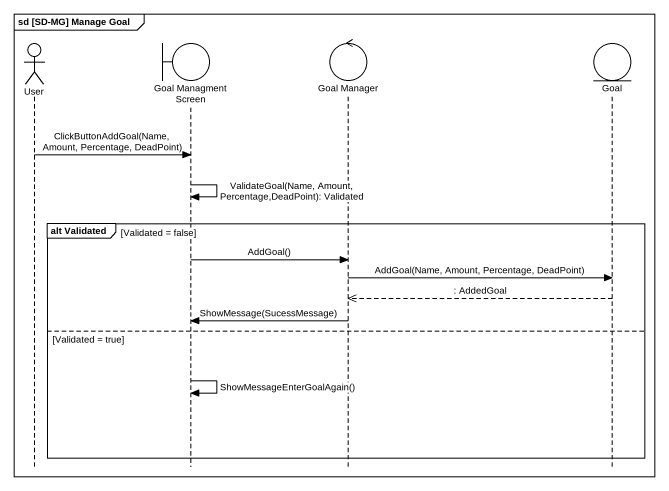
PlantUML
@startuml
mainframe sd [SD-MG] Manage Goal
hide footbox
actor User
boundary "Goal Managment Screen" as Goal_Managment_Screen
control "Goal Manager" as Goal_Manager
entity Goal

User -> Goal_Managment_Screen : ClickButtonAddGoal(Name, Amount, Percentage, DeadPoint)
Goal_Managment_Screen -> Goal_Managment_Screen : ValidateGoal(Name, Amount, Percentage,DeadPoint): Validated
group alt Validated [Validated = false]
  Goal_Managment_Screen -> Goal_Manager : AddGoal()
  Goal_Manager -> Goal : AddGoal(Name, Amount, Percentage, DeadPoint)
  Goal -->> Goal_Manager : : AddedGoal
  Goal_Manager -> Goal_Managment_Screen : ShowMessage(SucessMessage)
else Validated = true
  Goal_Managment_Screen -> Goal_Managment_Screen : ShowMessageEnterGoalAgain()
end
@enduml
